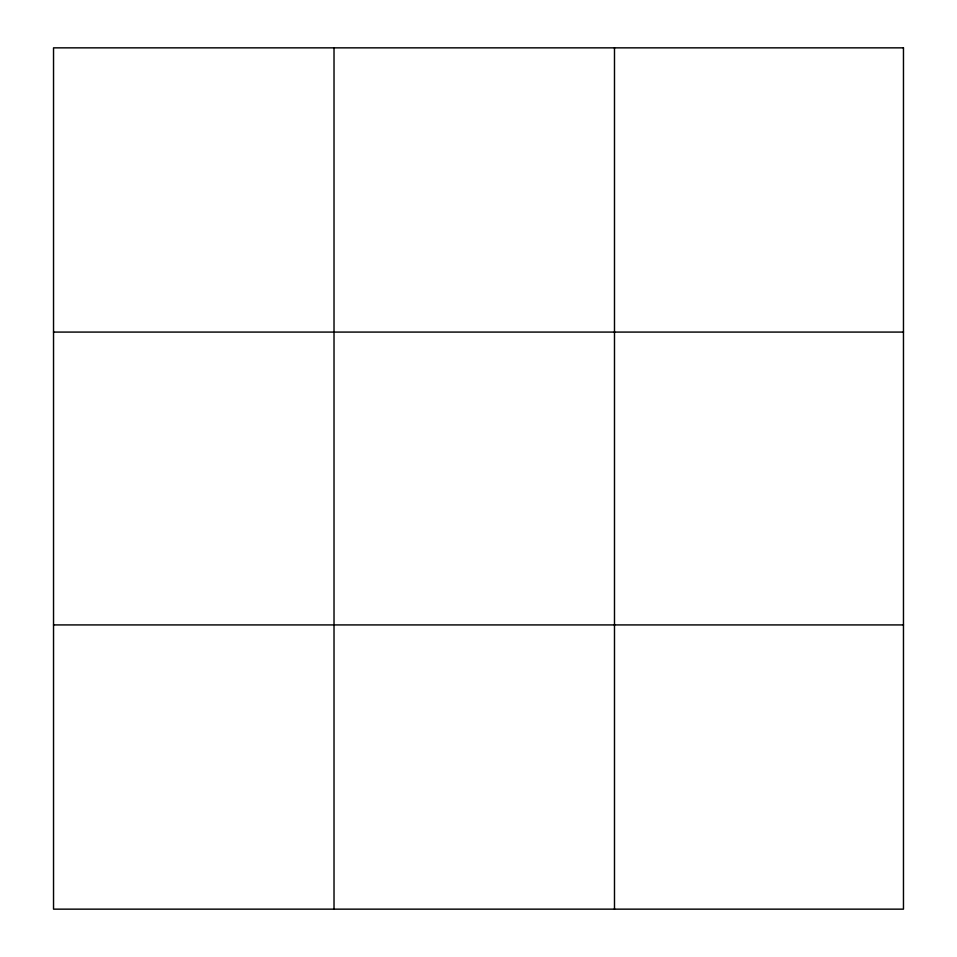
<?xml version="1.0" encoding="UTF-8"?>
<svg xmlns="http://www.w3.org/2000/svg" width="957" height="957" viewBox="0 0 957 957"><rect width="100%" height="100%" fill="white"/><g stroke="black" fill="none" stroke-linecap="round" stroke-linejoin="round"><path stroke-width="1.44" d="M334.017 909.15L334.017 47.85M614.49 909.15L614.49 47.85M53.532 332.079L903.468 332.079M53.532 624.921L903.468 624.921M903.468 47.85L903.468 909.15L53.532 909.15L53.532 47.85L903.468 47.85"/></g></svg>
